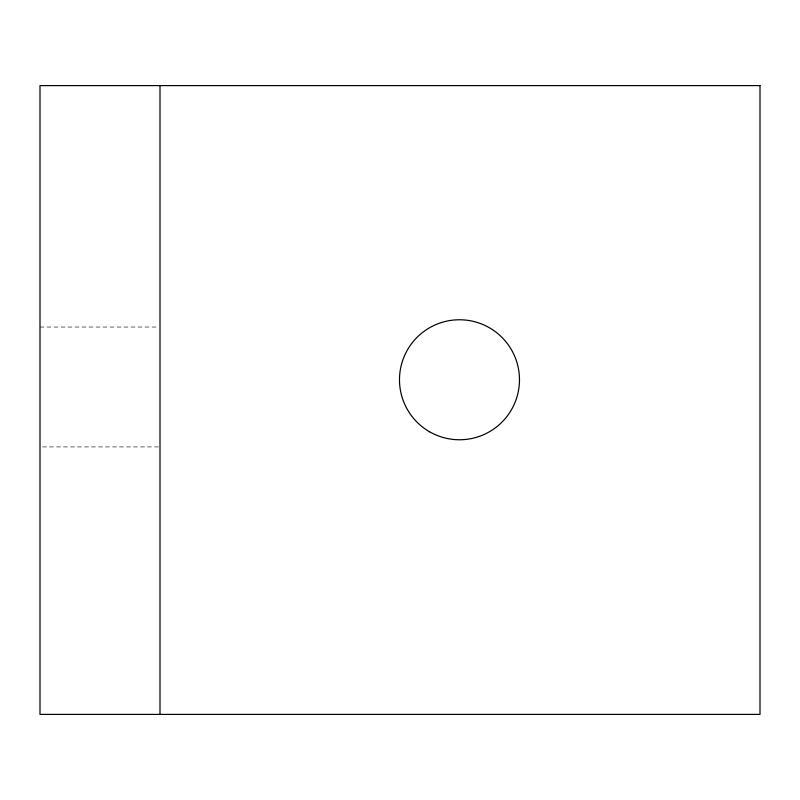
<?xml version="1.0" encoding="UTF-8"?>
<svg xmlns="http://www.w3.org/2000/svg" width="800" height="800" viewBox="0 0 800 800"><rect width="100%" height="100%" fill="white"/><g stroke="black" fill="none" stroke-linecap="round" stroke-linejoin="round"><path stroke-width="0.6" stroke-dasharray="4 3" d="M40 327.04L157.5 327.04M42.5 446.92L158.75 446.92"/><path stroke-width="1.2" d="M160 85.6L160 714.4M760 85.6L40 85.6L40 714.4L760 714.4L760 85.6M429.48 431.72A60 60 0 0 0 519.48 379.76A60 60 0 0 0 429.48 327.8A60 60 0 0 0 429.48 431.72"/></g></svg>
